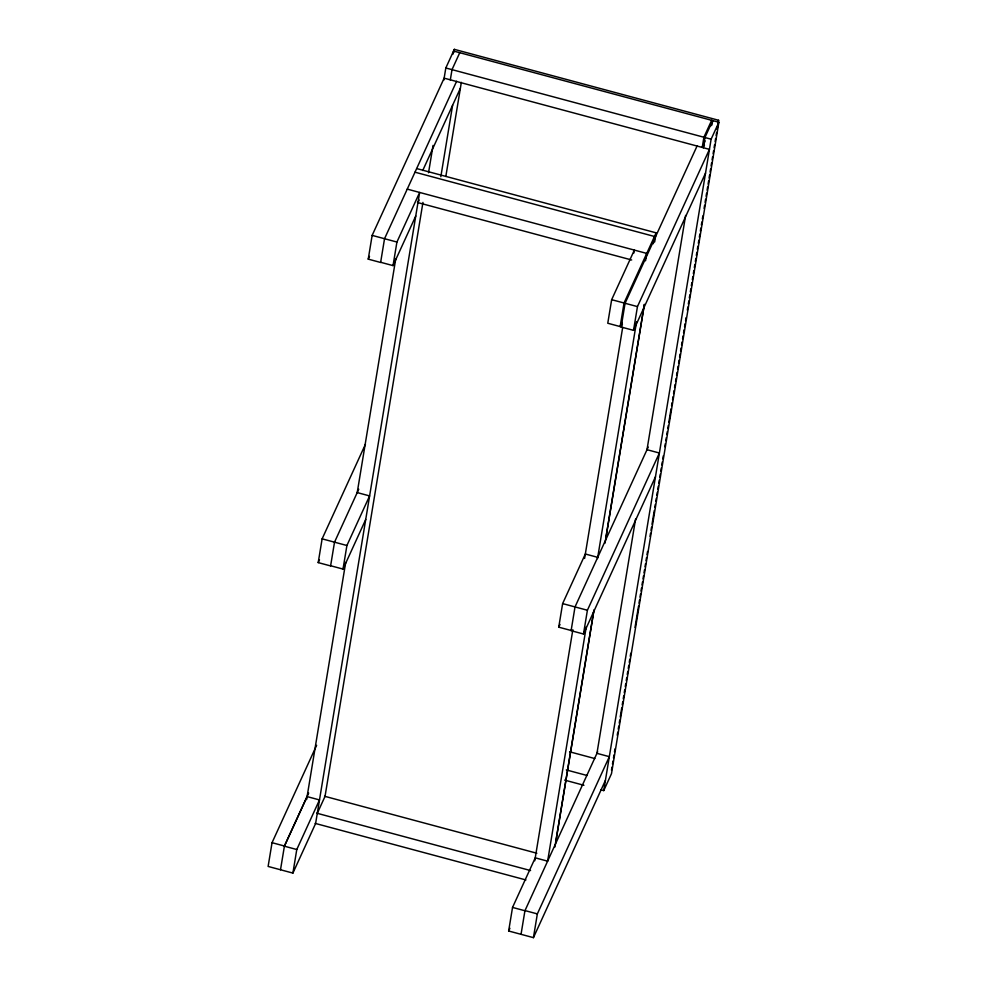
<?xml version="1.0" encoding="UTF-8"?>
<svg xmlns="http://www.w3.org/2000/svg" width="987" height="987" viewBox="0 0 987 987"><rect width="100%" height="100%" fill="white"/><g stroke="black" fill="none" stroke-linecap="round" stroke-linejoin="round"><path stroke-width="1.48" d="M316.63 745.296L272.042 842.688L268.119 866.438L292.905 873.088L315.606 823.503L419.635 192.453L396.922 242.037L393.036 265.614L380.649 262.283M358.75 489.231L334.519 542.184L330.596 565.921L318.209 562.602L322.12 538.853L365.449 444.236M456.623 81.267L384.535 238.718L380.624 262.468L368.237 259.137L372.148 235.387L444.138 78.158L702.226 147.421L705.199 140.919M280.505 869.769L284.429 846.019L308.672 793.067M292.905 873.088L296.779 849.523L319.492 799.926L307.105 796.608L284.392 846.192L296.779 849.523M330.633 565.748L343.02 569.08L346.906 545.503L369.607 495.918L357.22 492.587L395.799 258.557M306.612 799.556L345.709 562.38M422.954 202.409L325.031 796.386L317.283 813.325M428.543 172.75L433.046 145.422M443.817 80.132L445.816 67.98L454.341 49.35L718.622 120.278L718.117 123.313M453.07 54.088L453.564 51.04L718.881 122.252L611.496 773.66L603.736 790.599L600.984 789.859M453.847 52.385L454.341 49.35M450.306 79.972L452.009 69.645L459.757 52.706M440.831 176.685L452.614 105.227M445.828 176.463L461.348 82.365M633.864 253.03L634.357 250.081L611.656 299.678L607.77 323.242L620.157 326.574L622.044 322.441M605.413 780.421L533.436 937.65L508.65 931L512.537 907.423L535.25 857.839L547.637 861.17M571.128 630.496L558.741 627.177L562.627 603.6L585.328 554.015L597.715 557.334M620.157 326.574L624.043 302.997L656.158 232.846L416.662 168.567M521.037 934.331L524.961 910.582L537.347 913.9L609.337 756.671L596.95 753.34L635.566 519.076M705.532 173.12L633.543 330.349L621.156 327.03L625.067 303.28L697.155 145.829M534.757 860.787L572.855 629.694M584.6 558.432L622.686 327.376M533.436 937.65L537.347 913.9M648.2 447.086L575.014 606.931L571.103 630.681L583.49 633.999L587.401 610.25L659.39 453.021L647.003 449.69L685.62 215.425M633.543 330.349L637.454 306.599L709.443 149.37L703.25 147.705L704.447 145.101M645.523 260.778L646.744 253.412L407.249 189.122M547.674 860.886L586.241 626.942M597.517 558.58L636.578 321.589M653.295 243.74L654.492 236.473L414.996 172.194M555.632 842.614L593.989 609.954L554.928 846.994M605.771 538.483L644.375 304.317M654.652 241.975L656.158 232.846M605.019 543.158L644.338 304.662M702.226 147.421L703.904 137.242L711.652 120.315L710.689 126.126M703.225 147.853L704.928 137.526L712.688 120.587L711.948 125.016M603.736 790.599L711.121 139.192L718.881 122.252M611.484 770.168L611.989 767.133M612.483 764.098L612.989 761.063M613.495 758.028L613.988 754.981M614.494 751.946L614.987 748.911M617.245 735.241L617.751 732.206M618.244 729.171L618.75 726.136M619.244 723.101L619.75 720.066M620.243 717.031L621.748 707.913M622.254 704.878L622.748 701.843M623.253 698.808L623.747 695.761M624.253 692.726L624.759 689.691M625.252 686.656L625.758 683.621M626.251 680.586L626.757 677.551M627.263 674.503L627.757 671.468M628.263 668.433L628.756 665.398M629.262 662.363L629.755 659.328M630.261 656.293L630.767 653.246M635.011 627.436L638.527 606.178M639.021 603.143L639.527 600.108M640.02 597.073L640.526 594.026M641.019 590.991L641.525 587.956M642.031 584.921L642.525 581.886M643.03 578.851L643.524 575.816M644.03 572.768L644.523 569.733M645.029 566.698L645.535 563.663M646.029 560.628L646.534 557.593M647.028 554.558L647.534 551.511M650.038 536.336L650.532 533.301M651.038 530.253L651.543 527.218M652.037 524.183L654.295 510.513M654.788 507.478L655.294 504.443M655.787 501.408L656.293 498.373M656.799 495.338L657.293 492.303M657.798 489.256L658.292 486.221M658.798 483.186L659.291 480.151M659.797 477.116L660.303 474.081M660.796 471.033L661.302 467.998M661.796 464.963L662.302 461.928M662.808 458.893L663.301 455.858M664.806 446.741L665.3 443.706M665.806 440.671L666.311 437.636M666.805 434.601L667.311 431.566M667.804 428.518L668.31 425.483M668.804 422.448L671.061 408.778M671.567 405.743L672.061 402.708M672.566 399.673L673.06 396.638M673.566 393.603L674.059 390.568M674.565 387.521L675.071 384.486M675.564 381.451L676.07 378.416M676.564 375.381L677.07 372.346M677.576 369.298L678.069 366.263M678.575 363.228L679.068 360.193M679.574 357.158L680.068 354.123M680.574 351.088L681.079 348.041M681.573 345.006L682.079 341.971M682.572 338.936L683.078 335.901M683.572 332.866L684.077 329.831M684.583 326.783L685.077 323.748M685.583 320.713L686.076 317.678M687.334 310.091L687.828 307.043M688.334 304.008L688.84 300.973M689.333 297.938L689.839 294.903M690.332 291.868L690.838 288.833M691.332 285.786L691.838 282.751M692.343 279.716L692.837 276.681M693.343 273.646L693.836 270.611M694.342 267.563L694.836 264.528M695.341 261.493L695.847 258.458M696.341 255.423L696.847 252.388M697.34 249.353L697.846 246.306M698.34 243.271L698.845 240.236M699.351 237.201L699.845 234.166M700.351 231.131L700.844 228.096M701.35 225.048L701.856 222.013M702.349 218.978L702.855 215.943M704.101 208.356L704.607 205.308M705.1 202.273L705.606 199.238M706.1 196.203L706.606 193.168M707.111 190.133L707.605 187.098M708.111 184.051L708.604 181.016M709.11 177.981L709.604 174.946M710.109 171.911L710.615 168.876M711.109 165.841L711.615 162.793M712.108 159.758L712.614 156.723M713.12 153.688L713.613 150.653M714.119 147.618L714.613 144.571M715.119 141.536L715.612 138.501M716.118 135.466L716.624 132.431M717.117 129.396L717.623 126.361M368.237 259.137L369.508 256.361M422.732 170.504L460.361 88.299M417.957 202.631L419.142 200.028M393.036 265.614L415.749 216.017M318.209 562.602L319.48 559.814M343.02 569.08L365.721 519.483M621.156 327.03L622.427 324.242M717.845 121.981L718.622 120.278M558.741 627.177L559.999 624.413M583.49 633.999L655.479 476.77M508.65 931L509.921 928.249M597.678 751.736L524.924 910.754L512.537 907.423M445.816 67.98L703.904 137.242M704.928 137.526L711.121 139.192M417.464 202.495L631.68 259.988M372.148 235.387L396.922 242.037M611.656 299.678L624.043 302.997M625.067 303.28L637.454 306.599M322.12 538.853L346.906 545.503M562.627 603.6L587.401 610.25M569.598 751.786L594.84 758.559M566.304 769.922L587.092 775.498M564.626 780.1L583.934 785.282M324.526 796.25L536.842 853.237M316.765 813.189L530.574 870.571M315.087 823.368L525.935 879.96M272.042 842.688L284.429 846.019"/></g></svg>
